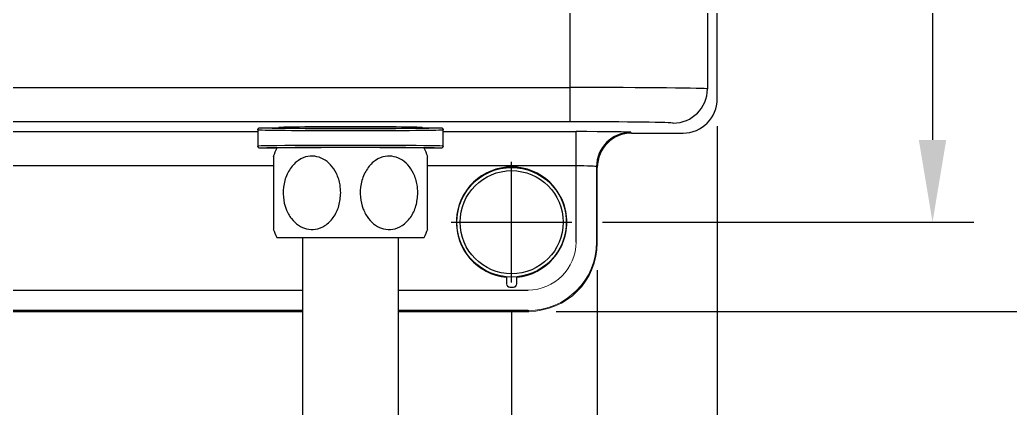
# Model space of a CAD drawing. Extents: x 14808 to 20058, y -13198 to -11680.
# Drawn here: x 18568.38 to 18604.49, y -12349.11 to -12334.95 of the extents above; entities that cross this region are included whole.
import ezdxf

# ---------------------------------------------------------------- set-up
doc = ezdxf.new("R2010")
doc.units = 0
doc.header["$LTSCALE"] = 7
doc.header["$MEASUREMENT"] = 0
doc.linetypes.add('CENTER', pattern=[2, 1.25, -0.25, 0.25, -0.25])
doc.layers.get('0').update_dxf_attribs({"color": 2, "linetype": 'CONTINUOUS'})
for name, color, linetype in [('00_COMPONENTS', 7, 'CONTINUOUS'), ('CL', 1, 'CENTER'), ('D', 2, 'CONTINUOUS')]:
    doc.layers.add(name, color=color, linetype=linetype)

msp = doc.modelspace()

# ---------------------------------------------------------------- linework, layer by layer
at = {"color": 7, "linetype": 'Continuous', "lineweight": 15}
for p, q in [((18589.408, -12343.053), (18589.434, -12343.079)), ((18586.122, -12344.579), (18586.122, -12344.333)), ((18586.122, -12344.579), (18586.13, -12344.57)), ((18586.127, -12344.329), (18586.127, -12344.32)), ((18586.13, -12344.57), (18586.13, -12344.321)), ((18586.488, -12344.321), (18586.488, -12344.57)), ((18586.488, -12344.57), (18586.497, -12344.579)), ((18586.491, -12344.32), (18586.491, -12344.329)), ((18586.497, -12344.333), (18586.497, -12344.579)), ((18586.255, -12344.695), (18586.247, -12344.704)), ((18586.372, -12344.704), (18586.247, -12344.704)), ((18586.363, -12344.695), (18586.255, -12344.695)), ((18586.372, -12344.704), (18586.363, -12344.695)), ((18586.934, -12345.579), (18586.908, -12345.553))]:
    msp.add_line(p, q, dxfattribs=at)
for centre, major_axis, ratio, start_param, end_param in [((18586.908, -12343.053), (1.768, -1.768), 0.999931, 5.497873, 7.068498), ((18586.908, -12343.053), (1.238, -1.238), 0.999829, 5.497873, 7.068498), ((18586.934, -12343.079), (1.768, -1.768), 0.999829, 5.497873, 7.068498), ((18583.101, -12342.329), (4.278, 0), 0.661476, 5.496419, 5.498294), ((18586.247, -12344.579), (0.0884, 0.0884), 0.999695, 2.356347, 3.926839), ((18586.255, -12344.57), (0.0884, 0.0884), 0.999695, 2.356347, 3.926839), ((18586.363, -12344.57), (-0.0884, 0.0884), 0.999695, 2.356347, 3.926839), ((18586.372, -12344.579), (-0.0884, 0.0884), 0.999695, 2.356347, 3.926839), ((18589.518, -12342.329), (4.278, 0), 0.661476, 3.926484, 3.928359)]:
    msp.add_ellipse(centre, major_axis=major_axis, ratio=ratio, start_param=start_param, end_param=end_param, dxfattribs=at)
at = {"layer": '00_COMPONENTS', "color": 7, "linetype": 'Continuous'}
for p, q in [((18593.809, -12337.829), (18593.809, -12315.329)), ((18588.449, -12337.42), (18588.449, -12315.738)), ((18593.448, -12315.69), (18593.448, -12337.468)), ((18564.068, -12337.42), (18588.449, -12337.42)), ((18588.449, -12338.67), (18588.449, -12337.42)), ((18588.449, -12338.67), (18564.026, -12338.67)), ((18578.072, -12338.868), (18578.072, -12338.883)), ((18578.082, -12338.893), (18578.082, -12338.868)), ((18582.787, -12338.868), (18582.787, -12338.893)), ((18582.797, -12338.883), (18582.797, -12338.868)), ((18564.013, -12339.027), (18577.059, -12339.027)), ((18577.059, -12338.958), (18577.059, -12339.558)), ((18577.134, -12338.883), (18578.072, -12338.883)), ((18578.082, -12338.893), (18578.072, -12338.883)), ((18582.797, -12338.883), (18582.787, -12338.893)), ((18582.797, -12338.883), (18583.734, -12338.883)), ((18583.809, -12339.558), (18583.809, -12338.958)), ((18583.809, -12339.027), (18588.658, -12339.027)), ((18588.658, -12340.277), (18588.658, -12339.027)), ((18590.658, -12339.053), (18590.684, -12339.079)), ((18590.684, -12339.079), (18592.559, -12339.079)), ((18577.747, -12339.633), (18577.134, -12339.633)), ((18578.072, -12339.633), (18578.082, -12339.623)), ((18578.082, -12339.633), (18578.082, -12339.623)), ((18582.787, -12339.623), (18582.797, -12339.633)), ((18582.787, -12339.623), (18582.787, -12339.633)), ((18583.734, -12339.633), (18583.122, -12339.633)), ((18577.622, -12340.277), (18563.962, -12340.277)), ((18588.658, -12340.277), (18583.247, -12340.277)), ((18588.658, -12343.053), (18588.658, -12340.277)), ((18589.408, -12340.303), (18589.408, -12343.053)), ((18589.434, -12340.329), (18589.408, -12340.303)), ((18589.434, -12343.079), (18589.434, -12340.329)), ((18577.747, -12342.883), (18580.434, -12342.883)), ((18578.684, -12342.883), (18578.684, -12350.383)), ((18580.434, -12342.883), (18583.122, -12342.883)), ((18582.184, -12350.383), (18582.184, -12342.883)), ((18563.609, -12344.803), (18578.684, -12344.803)), ((18582.184, -12344.803), (18586.908, -12344.803)), ((18563.199, -12345.579), (18578.684, -12345.579)), ((18578.684, -12345.553), (18563.219, -12345.553)), ((18586.908, -12345.553), (18582.184, -12345.553)), ((18582.184, -12345.579), (18586.934, -12345.579))]:
    msp.add_line(p, q, dxfattribs=at)
for radius in [2, 2, 1.998, 1.879]:
    msp.add_circle((18586.309, -12342.329), radius, dxfattribs=at)
for centre, radius, start, end in [((18592.198, -12337.468), 1.25, 270.0115, 359.9886), ((18590.658, -12340.303), 1.25, 90.0114, 179.9885), ((18581.08, -12341.258), 3.708, 154.0108, 159.0534), ((18579.788, -12341.258), 3.708, 20.9479, 25.9892), ((18586.309, -12342.329), 2.013, 275.3459, 264.6541), ((18586.309, -12342.329), 2.008, 275.1947, 264.8053), ((18581.08, -12341.258), 3.708, 200.9344, 205.9892), ((18579.788, -12341.258), 3.708, 334.0108, 339.0666)]:
    msp.add_arc(centre, radius, start, end, dxfattribs=at)
for centre, major_axis, ratio, start_param, end_param in [((18588.449, -12337.469), (5, 0), 0.009818, 0.01309, 1.570796), ((18592.559, -12337.829), (0.884, -0.884), 0.999829, 5.497873, 7.068498), ((18580.434, -12338.883), (2.625, 0), 0.013091, 1.570796, 3.141593), ((18580.434, -12338.883), (2.625, 0), 0.013091, 0, 1.570796), ((18588.449, -12338.719), (3.75, 0), 0.013091, 0.01309, 1.570796), ((18580.434, -12338.958), (3.375, 0), 0.008533, 3.141593, 6.283185), ((18580.434, -12338.883), (3.3, 0), 0.008727, 3.141394, 6.283384), ((18580.434, -12338.883), (2.625, 0), 0.008727, 3.601425, 5.823353), ((18588.658, -12339.053), (2, 0), 0.013091, 0.01309, 1.570796), ((18590.684, -12340.329), (0.884, -0.884), 0.999829, 2.35628, 3.926905), ((18580.434, -12339.558), (3.375, 0), 0.008533, 0, 3.141593), ((18580.434, -12339.633), (3.3, 0), 0.008727, 6.282987, 9.424976), ((18580.434, -12339.633), (2.625, 0), 0.008727, 0.459832, 2.681761), ((18588.658, -12340.303), (0.75, 0), 0.034909, 0.01309, 1.570796)]:
    msp.add_ellipse(centre, major_axis=major_axis, ratio=ratio, start_param=start_param, end_param=end_param, dxfattribs=at)
for points, knots in [([(18577.059, -12338.958), (18577.059, -12338.956), (18577.059, -12338.95), (18577.062, -12338.936), (18577.069, -12338.917), (18577.086, -12338.898), (18577.109, -12338.885), (18577.126, -12338.884), (18577.134, -12338.883)], [0, 0, 0, 0, 0.0565661, 0.1414329, 0.3560797, 0.5707203, 0.7853555, 1, 1, 1, 1]), ([(18583.734, -12338.883), (18583.743, -12338.884), (18583.76, -12338.885), (18583.782, -12338.898), (18583.799, -12338.917), (18583.807, -12338.936), (18583.809, -12338.95), (18583.809, -12338.956), (18583.809, -12338.958)], [0, 0, 0, 0, 0.214641, 0.429286, 0.643934, 0.858571, 0.943434, 1, 1, 1, 1]), ([(18577.134, -12339.633), (18577.126, -12339.632), (18577.109, -12339.63), (18577.086, -12339.617), (18577.069, -12339.598), (18577.062, -12339.579), (18577.059, -12339.566), (18577.059, -12339.56), (18577.059, -12339.558)], [0, 0, 0, 0, 0.214644, 0.429284, 0.643919, 0.858574, 0.943442, 1, 1, 1, 1]), ([(18583.809, -12339.558), (18583.809, -12339.56), (18583.809, -12339.566), (18583.807, -12339.579), (18583.799, -12339.598), (18583.782, -12339.617), (18583.76, -12339.63), (18583.743, -12339.632), (18583.734, -12339.633)], [0, 0, 0, 0, 0.056558, 0.141421, 0.356067, 0.570709, 0.78536, 1, 1, 1, 1]), ([(18577.622, -12339.934), (18577.622, -12339.93), (18577.622, -12339.913), (18577.622, -12340.016), (18577.622, -12340.229), (18577.622, -12340.559), (18577.622, -12340.919), (18577.622, -12341.162), (18577.622, -12341.258)], [0, 0, 0, 0, 0.061739, 0.245579, 0.433168, 0.635254, 0.856536, 1, 1, 1, 1]), ([(18580.078, -12341.258), (18580.064, -12341.419), (18580.038, -12341.74), (18579.829, -12342.165), (18579.526, -12342.468), (18579.174, -12342.609), (18578.831, -12342.594), (18578.523, -12342.454), (18578.261, -12342.202), (18578.064, -12341.845), (18577.963, -12341.403), (18577.988, -12340.92), (18578.153, -12340.466), (18578.435, -12340.119), (18578.781, -12339.93), (18579.13, -12339.903), (18579.449, -12340.01), (18579.726, -12340.231), (18579.943, -12340.558), (18580.061, -12340.919), (18580.073, -12341.162), (18580.078, -12341.258)], [0, 0, 0, 0, 0.060166, 0.120418, 0.178395, 0.230832, 0.278405, 0.324357, 0.37215, 0.424078, 0.480832, 0.541337, 0.602963, 0.662254, 0.716368, 0.765072, 0.811103, 0.858073, 0.908673, 0.964079, 1, 1, 1, 1]), ([(18582.89, -12341.258), (18582.877, -12341.419), (18582.85, -12341.74), (18582.642, -12342.165), (18582.339, -12342.468), (18581.986, -12342.609), (18581.643, -12342.594), (18581.335, -12342.454), (18581.074, -12342.202), (18580.877, -12341.845), (18580.775, -12341.403), (18580.8, -12340.92), (18580.965, -12340.466), (18581.247, -12340.119), (18581.593, -12339.93), (18581.943, -12339.903), (18582.262, -12340.01), (18582.538, -12340.231), (18582.755, -12340.558), (18582.873, -12340.919), (18582.885, -12341.162), (18582.89, -12341.258)], [0, 0, 0, 0, 0.060166, 0.120418, 0.178395, 0.230832, 0.278405, 0.324357, 0.37215, 0.424078, 0.480832, 0.541337, 0.602963, 0.662254, 0.716368, 0.765072, 0.811103, 0.858073, 0.908672, 0.964079, 1, 1, 1, 1]), ([(18583.247, -12342.58), (18583.247, -12342.582), (18583.247, -12342.586), (18583.247, -12342.45), (18583.247, -12342.203), (18583.247, -12341.845), (18583.247, -12341.403), (18583.247, -12340.92), (18583.247, -12340.465), (18583.247, -12340.123), (18583.247, -12339.936), (18583.247, -12339.935), (18583.247, -12339.934)], [0, 0, 0, 0, 0.056962, 0.148923, 0.244568, 0.348488, 0.462066, 0.583151, 0.706478, 0.825134, 0.933429, 1, 1, 1, 1]), ([(18577.622, -12341.258), (18577.622, -12341.418), (18577.622, -12341.74), (18577.622, -12342.167), (18577.622, -12342.462), (18577.622, -12342.599), (18577.622, -12342.584), (18577.622, -12342.58)], [0, 0, 0, 0, 0.240728, 0.481801, 0.713774, 0.923581, 1, 1, 1, 1])]:
    msp.add_open_spline(points, degree=3, knots=knots, dxfattribs=at)
at = {"layer": 'CL'}
for p, q in [((18586.309, -12344.529), (18586.309, -12340.129)), ((18584.109, -12342.329), (18588.509, -12342.329))]:
    msp.add_line(p, q, dxfattribs=at)
at = {"layer": 'D'}
for p, q in [((18601.657, -12313.829), (18601.657, -12339.329)), ((18593.809, -12338.829), (18593.809, -12390.781)), ((18589.619, -12342.329), (18603.157, -12342.329)), ((18589.434, -12344.079), (18589.434, -12380.836)), ((18586.309, -12345.529), (18586.309, -12371.154)), ((18587.934, -12345.579), (18612.319, -12345.579))]:
    msp.add_line(p, q, dxfattribs=at)
msp.add_solid([(18601.157, -12339.329), (18602.157, -12339.329), (18601.657, -12342.329)], dxfattribs=at)

doc.saveas('drawing.dxf')
